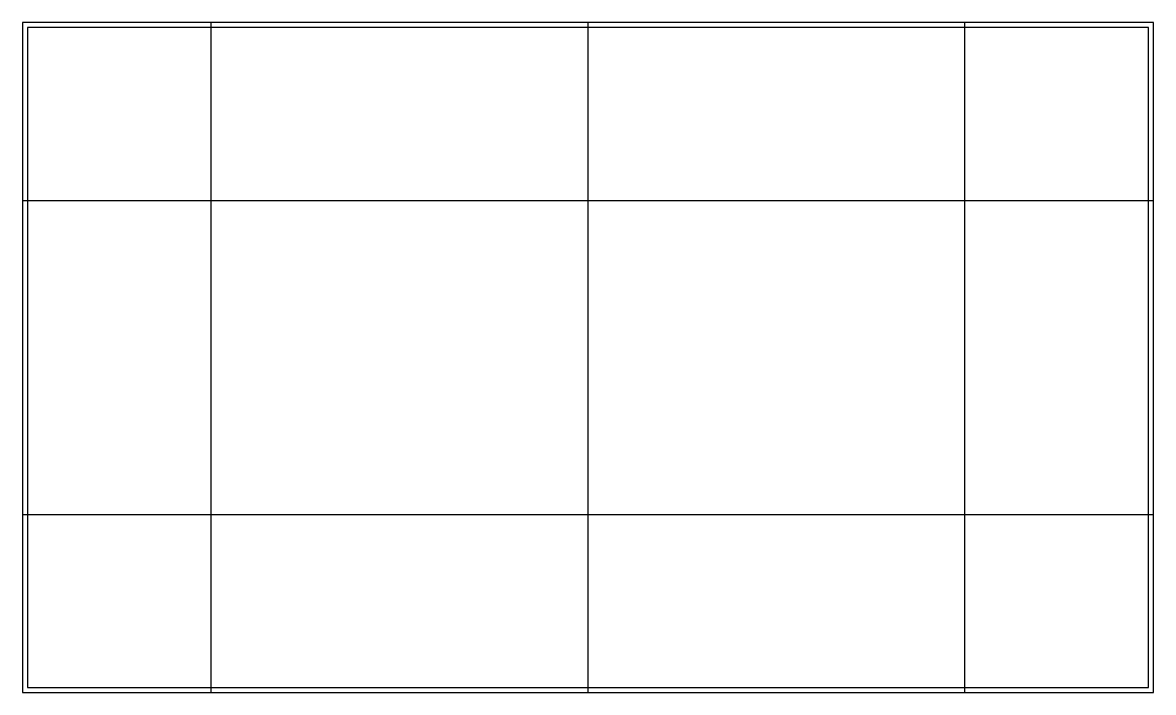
# Model space of a CAD drawing. Header units: millimetres. Extents: x 148 to 2848, y 116 to 1716.
import ezdxf

# ---------------------------------------------------------------- set-up
doc = ezdxf.new("R2010")
doc.units = ezdxf.units.MM
for name, color, linetype in [('ARTWORK_PRINT', 5, 'Continuous'), ('CENTER_REFERENCE', 8, 'Continuous'), ('SAFE_REFERENCE', 8, 'Continuous'), ('SEAM_REFERENCE', 8, 'Continuous')]:
    doc.layers.add(name, color=color, linetype=linetype)

msp = doc.modelspace()

# ---------------------------------------------------------------- linework, layer by layer
at = {"layer": 'ARTWORK_PRINT'}
msp.add_lwpolyline([(148.5, 116), (2848.5, 116), (2848.5, 1716), (148.5, 1716)], close=True, dxfattribs=at)
at = {"layer": 'CENTER_REFERENCE'}
msp.add_lwpolyline([(1498.5, 116), (1498.5, 1716)], dxfattribs=at)
at = {"layer": 'SAFE_REFERENCE'}
msp.add_lwpolyline([(160.5, 128), (2836.5, 128), (2836.5, 1704), (160.5, 1704)], close=True, dxfattribs=at)
at = {"layer": 'SEAM_REFERENCE'}
for points in [[(598.5, 116), (598.5, 1716)], [(2398.5, 116), (2398.5, 1716)], [(148.5, 1291), (2848.5, 1291)], [(148.5, 541), (2848.5, 541)]]:
    msp.add_lwpolyline(points, dxfattribs=at)

doc.saveas('drawing.dxf')
